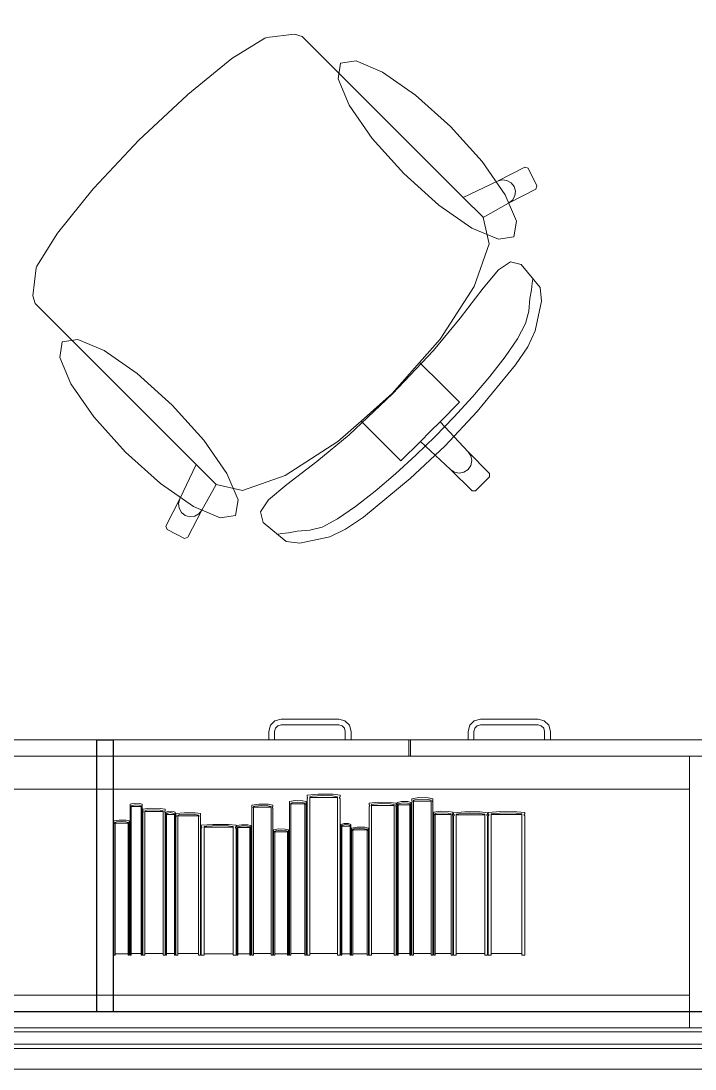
# Model space of a CAD drawing. Header units: inches. Extents: x -38 to 5698, y -33 to 92.
# Drawn here: x 202.218 to 203.037, y 18.6 to 19.872 of the extents above; entities that cross this region are included whole.
import ezdxf

# ---------------------------------------------------------------- set-up
doc = ezdxf.new("R2010")
doc.units = ezdxf.units.IN
doc.header["$MEASUREMENT"] = 0
doc.set_wipeout_variables(frame=1)
doc.linetypes.add('Wipeout_Contour', pattern=[1, 0, -1])
for name, color, linetype in [('02 _ ARQ _ ZON _ Espacio.3D', 7, 'Continuous'), ('Acabado - Muros', 7, 'Continuous'), ('Interior - Mobiliario', 7, 'Continuous')]:
    doc.layers.add(name, color=color, linetype=linetype)

msp = doc.modelspace()

# ---------------------------------------------------------------- linework, layer by layer
at = {"layer": '02 _ ARQ _ ZON _ Espacio.3D', "color": 254, "linetype": 'Continuous', "lineweight": 0, "flags": 128}
for points in [[(205.02, 18.65), (205.02, 29.6999), (193.32, 29.6999), (193.32, 25.3384), (194.57, 25.3384), (194.57, 25.1632), (193.32, 25.1632), (193.32, 18.6489)], [(205.0199, 6.5), (205.02, 18.6001), (193.32, 18.6001), (193.32, 6.5)]]:
    msp.add_lwpolyline(points, close=True, dxfattribs=at)
at = {"layer": 'Interior - Mobiliario', "color": 175, "linetype": 'Continuous', "lineweight": 13}
for p, q in [((202.4742, 19.8264), (202.5142, 19.8513)), ((202.5142, 19.8513), (202.5164, 19.8522)), ((202.5164, 19.8522), (202.5503, 19.8562)), ((202.5503, 19.8562), (202.5596, 19.8534)), ((202.5596, 19.8534), (202.5815, 19.8314)), ((202.4205, 19.7829), (202.4742, 19.8264)), ((202.5815, 19.8314), (202.607, 19.8059)), ((202.607, 19.8059), (202.7549, 19.658)), ((202.3613, 19.7273), (202.4197, 19.7822)), ((202.4197, 19.7822), (202.4205, 19.7829)), ((202.3613, 19.7273), (202.3065, 19.669)), ((202.7966, 19.6776), (202.8297, 19.6946)), ((202.8297, 19.6946), (202.8338, 19.6933)), ((202.8338, 19.6933), (202.8446, 19.6719)), ((202.7966, 19.6776), (202.8023, 19.6792)), ((202.8023, 19.6792), (202.8081, 19.6786)), ((202.3058, 19.6682), (202.2623, 19.6145)), ((202.3065, 19.669), (202.3058, 19.6682)), ((202.7549, 19.658), (202.7966, 19.6776)), ((202.8081, 19.6786), (202.8132, 19.6757)), ((202.8433, 19.6679), (202.8102, 19.6509)), ((202.8132, 19.6757), (202.8168, 19.6711)), ((202.8168, 19.6711), (202.8184, 19.6655)), ((202.8446, 19.6719), (202.8433, 19.6679)), ((202.7791, 19.6338), (202.7549, 19.658)), ((202.8148, 19.6546), (202.8102, 19.6509)), ((202.8177, 19.6597), (202.8148, 19.6546)), ((202.8184, 19.6655), (202.8177, 19.6597)), ((202.8102, 19.6509), (202.7792, 19.6336)), ((202.7791, 19.6338), (202.7792, 19.6336)), ((202.7792, 19.6336), (202.7866, 19.6016)), ((202.2623, 19.6145), (202.2373, 19.5745)), ((202.7866, 19.6016), (202.7683, 19.5497)), ((202.798, 19.5699), (202.8123, 19.5799)), ((202.8123, 19.5799), (202.8253, 19.5765)), ((202.2364, 19.5723), (202.2325, 19.5384)), ((202.2373, 19.5745), (202.2364, 19.5723)), ((202.7794, 19.5476), (202.798, 19.5699)), ((202.8253, 19.5765), (202.8485, 19.5487)), ((202.838, 19.5459), (202.8388, 19.554)), ((202.8388, 19.554), (202.8396, 19.5585)), ((202.7683, 19.5497), (202.7269, 19.4858)), ((202.7515, 19.5115), (202.7794, 19.5476)), ((202.836, 19.5352), (202.838, 19.5459)), ((202.8485, 19.5487), (202.8503, 19.5319)), ((202.2325, 19.5384), (202.2353, 19.5291)), ((202.2353, 19.5291), (202.2573, 19.5072)), ((202.8348, 19.5198), (202.836, 19.5352)), ((202.8503, 19.5319), (202.8426, 19.4958)), ((202.8309, 19.505), (202.8348, 19.5198)), ((202.2573, 19.5072), (202.2828, 19.4817)), ((202.7188, 19.4722), (202.7515, 19.5115)), ((202.821, 19.4862), (202.8309, 19.505)), ((202.8426, 19.4958), (202.8336, 19.4765)), ((202.2828, 19.4817), (202.4306, 19.3338)), ((202.7269, 19.4858), (202.7021, 19.4577)), ((202.8061, 19.4643), (202.821, 19.4862)), ((202.8336, 19.4765), (202.8187, 19.4548)), ((202.6693, 19.4194), (202.7188, 19.4722)), ((202.7875, 19.4405), (202.8061, 19.4643)), ((202.7021, 19.4577), (202.6688, 19.4199)), ((202.7021, 19.4577), (202.7295, 19.4303)), ((202.8187, 19.4548), (202.7719, 19.3981)), ((202.7664, 19.4158), (202.7875, 19.4405)), ((202.7295, 19.4303), (202.7507, 19.4092)), ((202.6693, 19.4194), (202.6165, 19.3699)), ((202.631, 19.3865), (202.6688, 19.4199)), ((202.7438, 19.3911), (202.7664, 19.4158)), ((202.7507, 19.4092), (202.727, 19.3855)), ((202.6028, 19.3618), (202.631, 19.3865)), ((202.631, 19.3865), (202.6583, 19.3592)), ((202.721, 19.3677), (202.7438, 19.3911)), ((202.7719, 19.3981), (202.7327, 19.3559)), ((202.727, 19.3855), (202.7151, 19.3736)), ((202.727, 19.3855), (202.761, 19.349)), ((202.539, 19.3204), (202.6028, 19.3618)), ((202.6165, 19.3699), (202.5772, 19.3372)), ((202.6795, 19.338), (202.7031, 19.3617)), ((202.721, 19.3677), (202.6975, 19.3449)), ((202.7031, 19.3617), (202.7151, 19.3736)), ((202.7031, 19.3617), (202.7397, 19.3277)), ((202.6583, 19.3592), (202.6795, 19.338)), ((202.6905, 19.3168), (202.7327, 19.3559)), ((202.761, 19.349), (202.7642, 19.3442)), ((202.761, 19.349), (202.7871, 19.3229)), ((202.5772, 19.3372), (202.541, 19.3093)), ((202.6975, 19.3449), (202.6729, 19.3223)), ((202.7642, 19.3442), (202.7654, 19.3384)), ((202.7654, 19.3384), (202.7642, 19.3327)), ((202.4306, 19.3338), (202.4111, 19.292)), ((202.4549, 19.3096), (202.4306, 19.3338)), ((202.7397, 19.3277), (202.7445, 19.3244)), ((202.7397, 19.3277), (202.7658, 19.3016)), ((202.7445, 19.3244), (202.7503, 19.3233)), ((202.7503, 19.3233), (202.756, 19.3245)), ((202.756, 19.3245), (202.7609, 19.3278)), ((202.7642, 19.3327), (202.7609, 19.3278)), ((202.7871, 19.3229), (202.7871, 19.3187)), ((202.487, 19.3021), (202.539, 19.3204)), ((202.6338, 19.27), (202.6905, 19.3168)), ((202.6729, 19.3223), (202.6482, 19.3012)), ((202.77, 19.3016), (202.7785, 19.3101)), ((202.7871, 19.3187), (202.7785, 19.3101)), ((202.4378, 19.2785), (202.4551, 19.3095)), ((202.4549, 19.3096), (202.4551, 19.3095)), ((202.4551, 19.3095), (202.487, 19.3021)), ((202.541, 19.3093), (202.5188, 19.2907)), ((202.6482, 19.3012), (202.6244, 19.2826)), ((202.7658, 19.3016), (202.77, 19.3016)), ((202.4111, 19.292), (202.3941, 19.2589)), ((202.4111, 19.292), (202.4094, 19.2864)), ((202.4094, 19.2864), (202.4101, 19.2806)), ((202.5188, 19.2907), (202.5087, 19.2763)), ((202.4101, 19.2806), (202.4129, 19.2755)), ((202.4129, 19.2755), (202.4175, 19.2719)), ((202.4208, 19.2454), (202.4378, 19.2785)), ((202.429, 19.271), (202.4341, 19.2739)), ((202.4341, 19.2739), (202.4378, 19.2785)), ((202.5087, 19.2763), (202.5122, 19.2634)), ((202.6244, 19.2826), (202.6025, 19.2677)), ((202.4175, 19.2719), (202.4232, 19.2703)), ((202.4232, 19.2703), (202.429, 19.271)), ((202.5122, 19.2634), (202.54, 19.2402)), ((202.6025, 19.2677), (202.5837, 19.2578)), ((202.6122, 19.2551), (202.6338, 19.27)), ((202.3941, 19.2589), (202.3954, 19.2549)), ((202.3954, 19.2549), (202.4168, 19.2441)), ((202.5347, 19.2499), (202.5302, 19.2491)), ((202.5428, 19.2507), (202.5347, 19.2499)), ((202.5535, 19.2527), (202.5428, 19.2507)), ((202.5689, 19.2539), (202.5535, 19.2527)), ((202.5837, 19.2578), (202.5689, 19.2539)), ((202.5929, 19.2461), (202.6122, 19.2551)), ((202.4168, 19.2441), (202.4208, 19.2454)), ((202.54, 19.2402), (202.5568, 19.2384)), ((202.5568, 19.2384), (202.5929, 19.2461)), ((202.5264, 19.0227), (202.521, 19.0172)), ((202.5339, 19.0247), (202.5264, 19.0227)), ((202.5299, 19.0167), (202.5339, 19.0177)), ((202.6039, 19.0247), (202.5339, 19.0247)), ((202.5339, 19.0177), (202.6039, 19.0177)), ((202.6114, 19.0227), (202.6039, 19.0247)), ((202.6039, 19.0177), (202.6079, 19.0167)), ((202.6169, 19.0172), (202.6114, 19.0227)), ((202.763, 19.0172), (202.7684, 19.0227)), ((202.7684, 19.0227), (202.7759, 19.0247)), ((202.7759, 19.0177), (202.7719, 19.0167)), ((202.7759, 19.0247), (202.8459, 19.0247)), ((202.8459, 19.0177), (202.7759, 19.0177)), ((202.8459, 19.0247), (202.8534, 19.0227)), ((202.8499, 19.0167), (202.8459, 19.0177)), ((202.8534, 19.0227), (202.8589, 19.0172)), ((202.521, 19.0172), (202.5189, 19.0097)), ((202.5189, 19.0097), (202.5189, 18.9997)), ((202.5259, 19.0097), (202.527, 19.0137)), ((202.5259, 18.9997), (202.5259, 19.0097)), ((202.527, 19.0137), (202.5299, 19.0167)), ((202.6079, 19.0167), (202.6109, 19.0137)), ((202.6109, 19.0137), (202.6119, 19.0097)), ((202.6119, 19.0097), (202.6119, 18.9997)), ((202.6189, 19.0097), (202.6169, 19.0172)), ((202.6189, 18.9997), (202.6189, 19.0097)), ((202.7609, 19.0097), (202.763, 19.0172)), ((202.7609, 18.9997), (202.7609, 19.0097)), ((202.769, 19.0137), (202.7679, 19.0097)), ((202.7679, 19.0097), (202.7679, 18.9997)), ((202.7719, 19.0167), (202.769, 19.0137)), ((202.8529, 19.0137), (202.8499, 19.0167)), ((202.8539, 19.0097), (202.8529, 19.0137)), ((202.8539, 18.9997), (202.8539, 19.0097)), ((202.8589, 19.0172), (202.8609, 19.0097)), ((202.8609, 19.0097), (202.8609, 18.9997)), ((202.5189, 18.9997), (202.5259, 18.9997)), ((202.6119, 18.9997), (202.6189, 18.9997)), ((202.6889, 18.9997), (202.6889, 18.9797)), ((203.0499, 18.9997), (202.6909, 18.9997)), ((202.6909, 18.9997), (202.6909, 18.9797)), ((202.7679, 18.9997), (202.7609, 18.9997)), ((202.8609, 18.9997), (202.8539, 18.9997)), ((203.0499, 18.9797), (201.5899, 18.9797)), ((203.0499, 18.9797), (202.6909, 18.9797)), ((203.0299, 18.9397), (203.0299, 18.9797)), ((203.0699, 18.9797), (203.0299, 18.9797)), ((202.5788, 18.9337), (202.5655, 18.9324)), ((202.5655, 18.9324), (202.5655, 18.9303)), ((202.5655, 18.9303), (202.5657, 18.9301)), ((202.5659, 18.9285), (202.5656, 18.9283)), ((202.5657, 18.9301), (202.5659, 18.9299)), ((202.5659, 18.9299), (202.5661, 18.9296)), ((202.566, 18.9288), (202.5659, 18.9285)), ((202.5661, 18.929), (202.566, 18.9288)), ((202.5661, 18.9296), (202.5661, 18.9293)), ((202.5661, 18.9293), (202.5661, 18.929)), ((202.5687, 18.9305), (202.5717, 18.931)), ((202.5687, 18.7384), (202.5687, 18.9305)), ((202.6023, 18.9295), (202.5687, 18.9295)), ((202.5717, 18.931), (202.584, 18.9319)), ((202.5967, 18.9335), (202.5788, 18.9337)), ((202.584, 18.9319), (202.5963, 18.9314)), ((202.5963, 18.9314), (202.6023, 18.9305)), ((202.6055, 18.9324), (202.5967, 18.9335)), ((202.6023, 18.9305), (202.6023, 18.7384)), ((202.6048, 18.9291), (202.6049, 18.9294)), ((202.6049, 18.9288), (202.6048, 18.9291)), ((202.6049, 18.9297), (202.6051, 18.9299)), ((202.6049, 18.9294), (202.6049, 18.9297)), ((202.6051, 18.9286), (202.6049, 18.9288)), ((202.6051, 18.9299), (202.6054, 18.9302)), ((202.6053, 18.9283), (202.6051, 18.9286)), ((202.6054, 18.9302), (202.6055, 18.9303)), ((202.6055, 18.9303), (202.6055, 18.9324)), ((202.7011, 18.9294), (202.6925, 18.9281)), ((202.7126, 18.9291), (202.7011, 18.9294)), ((202.7182, 18.9281), (202.7126, 18.9291)), ((203.0299, 18.6897), (203.0299, 18.9397)), ((202.3554, 18.9226), (202.3506, 18.9213)), ((202.3506, 18.9213), (202.3506, 18.9193)), ((202.3506, 18.9193), (202.3507, 18.9192)), ((202.3507, 18.9176), (202.3506, 18.9174)), ((202.3506, 18.9174), (202.3506, 18.9173)), ((202.3506, 18.9173), (202.3506, 18.7384)), ((202.3507, 18.9192), (202.3508, 18.9189)), ((202.3508, 18.9179), (202.3507, 18.9176)), ((202.3508, 18.9189), (202.3508, 18.9187)), ((202.3508, 18.9187), (202.3508, 18.9184)), ((202.3508, 18.9184), (202.3508, 18.9182)), ((202.3508, 18.9182), (202.3508, 18.9179)), ((202.3518, 18.9195), (202.3529, 18.92)), ((202.3518, 18.7384), (202.3518, 18.9195)), ((202.364, 18.9186), (202.3518, 18.9186)), ((202.3529, 18.92), (202.3573, 18.9208)), ((202.3619, 18.9223), (202.3554, 18.9226)), ((202.3573, 18.9208), (202.3618, 18.9203)), ((202.3618, 18.9203), (202.364, 18.9195)), ((202.3651, 18.9213), (202.3619, 18.9223)), ((202.364, 18.9195), (202.364, 18.7384)), ((202.3649, 18.9188), (202.365, 18.919)), ((202.3649, 18.9185), (202.3649, 18.9188)), ((202.3649, 18.9182), (202.3649, 18.9185)), ((202.3649, 18.918), (202.3649, 18.9182)), ((202.365, 18.9177), (202.3649, 18.918)), ((202.365, 18.919), (202.3651, 18.9192)), ((202.365, 18.9175), (202.365, 18.9177)), ((202.3651, 18.9173), (202.365, 18.9175)), ((202.3651, 18.9193), (202.3651, 18.9213)), ((202.3651, 18.9192), (202.3651, 18.9193)), ((202.3651, 18.7384), (202.3651, 18.9173)), ((202.3751, 18.9165), (202.3661, 18.9153)), ((202.3871, 18.9163), (202.3751, 18.9165)), ((202.393, 18.9153), (202.3871, 18.9163)), ((202.5067, 18.9216), (202.4982, 18.9204)), ((202.4982, 18.9204), (202.4982, 18.9184)), ((202.4982, 18.9184), (202.4983, 18.9183)), ((202.4983, 18.9165), (202.4982, 18.9164)), ((202.4982, 18.9164), (202.4982, 18.7384)), ((202.4983, 18.9183), (202.4984, 18.918)), ((202.4984, 18.9167), (202.4983, 18.9165)), ((202.4984, 18.918), (202.4985, 18.9178)), ((202.4985, 18.917), (202.4984, 18.9167)), ((202.4985, 18.9178), (202.4986, 18.9175)), ((202.4986, 18.9172), (202.4985, 18.917)), ((202.4986, 18.9175), (202.4986, 18.9172)), ((202.5002, 18.9186), (202.5022, 18.9191)), ((202.5002, 18.7384), (202.5002, 18.9186)), ((202.5218, 18.9177), (202.5002, 18.9177)), ((202.5022, 18.9191), (202.51, 18.9199)), ((202.5182, 18.9214), (202.5067, 18.9216)), ((202.51, 18.9199), (202.5179, 18.9194)), ((202.5179, 18.9194), (202.5218, 18.9186)), ((202.5238, 18.9204), (202.5182, 18.9214)), ((202.5218, 18.9186), (202.5218, 18.7384)), ((202.5234, 18.9176), (202.5235, 18.9178)), ((202.5234, 18.9173), (202.5234, 18.9176)), ((202.5234, 18.917), (202.5234, 18.9173)), ((202.5235, 18.9168), (202.5234, 18.917)), ((202.5235, 18.9178), (202.5236, 18.9181)), ((202.5237, 18.9165), (202.5235, 18.9168)), ((202.5236, 18.9181), (202.5237, 18.9183)), ((202.5237, 18.9183), (202.5238, 18.9184)), ((202.5238, 18.9164), (202.5237, 18.9165)), ((202.5238, 18.9184), (202.5238, 18.9204)), ((202.5238, 18.7384), (202.5238, 18.9164)), ((202.5508, 18.9259), (202.544, 18.9246)), ((202.544, 18.9246), (202.544, 18.9226)), ((202.544, 18.9226), (202.5441, 18.9225)), ((202.5441, 18.9207), (202.544, 18.9205)), ((202.544, 18.9205), (202.544, 18.7384)), ((202.5441, 18.9225), (202.5442, 18.9222)), ((202.5442, 18.9209), (202.5441, 18.9207)), ((202.5442, 18.9222), (202.5443, 18.922)), ((202.5443, 18.9211), (202.5442, 18.9209)), ((202.5443, 18.922), (202.5444, 18.9217)), ((202.5444, 18.9217), (202.5443, 18.9214)), ((202.5443, 18.9214), (202.5443, 18.9211)), ((202.5456, 18.9228), (202.5472, 18.9233)), ((202.5456, 18.7384), (202.5456, 18.9228)), ((202.5628, 18.9218), (202.5456, 18.9218)), ((202.5472, 18.9233), (202.5535, 18.9241)), ((202.56, 18.9257), (202.5508, 18.9259)), ((202.5535, 18.9241), (202.5598, 18.9236)), ((202.5598, 18.9236), (202.5628, 18.9228)), ((202.5645, 18.9246), (202.56, 18.9257)), ((202.5628, 18.9228), (202.5628, 18.7384)), ((202.5641, 18.9217), (202.5642, 18.922)), ((202.5641, 18.9215), (202.5641, 18.9217)), ((202.5642, 18.9212), (202.5641, 18.9215)), ((202.5642, 18.922), (202.5643, 18.9223)), ((202.5642, 18.9209), (202.5642, 18.9212)), ((202.5644, 18.9207), (202.5642, 18.9209)), ((202.5643, 18.9223), (202.5644, 18.9225)), ((202.5644, 18.9225), (202.5645, 18.9226)), ((202.5645, 18.9205), (202.5644, 18.9207)), ((202.5645, 18.9226), (202.5645, 18.9246)), ((202.5645, 18.7384), (202.5645, 18.9205)), ((202.5656, 18.9283), (202.5655, 18.9281)), ((202.5655, 18.9281), (202.5655, 18.7384)), ((202.6055, 18.9281), (202.6053, 18.9283)), ((202.6055, 18.7384), (202.6055, 18.9281)), ((202.6519, 18.924), (202.6409, 18.9227)), ((202.6409, 18.9227), (202.6409, 18.9207)), ((202.6409, 18.9207), (202.6411, 18.9206)), ((202.6411, 18.9188), (202.6409, 18.9187)), ((202.6409, 18.9187), (202.6409, 18.7384)), ((202.6411, 18.9206), (202.6413, 18.9203)), ((202.6413, 18.919), (202.6411, 18.9188)), ((202.6413, 18.9203), (202.6414, 18.9201)), ((202.6414, 18.9193), (202.6413, 18.919)), ((202.6414, 18.9201), (202.6415, 18.9198)), ((202.6415, 18.9195), (202.6414, 18.9193)), ((202.6415, 18.9198), (202.6415, 18.9195)), ((202.6436, 18.9209), (202.646, 18.9214)), ((202.6436, 18.7384), (202.6436, 18.9209)), ((202.6711, 18.92), (202.6436, 18.92)), ((202.646, 18.9214), (202.6561, 18.9222)), ((202.6665, 18.9237), (202.6519, 18.924)), ((202.6561, 18.9222), (202.6662, 18.9217)), ((202.6662, 18.9217), (202.6711, 18.9209)), ((202.6737, 18.9227), (202.6665, 18.9237)), ((202.6711, 18.9209), (202.6711, 18.7384)), ((202.6732, 18.9199), (202.6733, 18.9201)), ((202.6732, 18.9196), (202.6732, 18.9199)), ((202.6732, 18.9193), (202.6732, 18.9196)), ((202.6734, 18.9191), (202.6732, 18.9193)), ((202.6733, 18.9201), (202.6734, 18.9204)), ((202.6734, 18.9204), (202.6736, 18.9206)), ((202.6736, 18.9188), (202.6734, 18.9191)), ((202.6736, 18.9206), (202.6737, 18.9207)), ((202.6737, 18.9187), (202.6736, 18.9188)), ((202.6737, 18.9207), (202.6737, 18.9227)), ((202.6737, 18.7384), (202.6737, 18.9187)), ((202.6803, 18.9248), (202.6747, 18.9236)), ((202.6747, 18.9236), (202.6747, 18.9215)), ((202.6747, 18.9215), (202.6748, 18.9214)), ((202.6748, 18.9196), (202.6747, 18.9195)), ((202.6747, 18.9195), (202.6747, 18.7384)), ((202.6748, 18.9214), (202.6749, 18.9211)), ((202.6749, 18.9198), (202.6748, 18.9196)), ((202.6749, 18.9211), (202.675, 18.9209)), ((202.675, 18.9201), (202.6749, 18.9198)), ((202.675, 18.9209), (202.675, 18.9206)), ((202.675, 18.9206), (202.675, 18.9203)), ((202.675, 18.9203), (202.675, 18.9201)), ((202.6761, 18.9217), (202.6773, 18.9222)), ((202.6761, 18.7384), (202.6761, 18.9217)), ((202.6902, 18.9208), (202.6761, 18.9208)), ((202.6773, 18.9222), (202.6825, 18.923)), ((202.6878, 18.9246), (202.6803, 18.9248)), ((202.6825, 18.923), (202.6876, 18.9226)), ((202.6876, 18.9226), (202.6902, 18.9217)), ((202.6915, 18.9236), (202.6878, 18.9246)), ((202.6902, 18.9217), (202.6902, 18.7384)), ((202.6912, 18.9207), (202.6913, 18.9209)), ((202.6912, 18.9204), (202.6912, 18.9207)), ((202.6912, 18.9201), (202.6912, 18.9204)), ((202.6913, 18.9199), (202.6912, 18.9201)), ((202.6913, 18.9212), (202.6914, 18.9214)), ((202.6913, 18.9209), (202.6913, 18.9212)), ((202.6914, 18.9196), (202.6913, 18.9199)), ((202.6914, 18.9214), (202.6915, 18.9215)), ((202.6915, 18.9195), (202.6914, 18.9196)), ((202.6915, 18.9215), (202.6915, 18.9236)), ((202.6915, 18.7384), (202.6915, 18.9195)), ((202.6925, 18.9281), (202.6925, 18.926)), ((202.6925, 18.926), (202.6926, 18.9259)), ((202.6926, 18.924), (202.6925, 18.9239)), ((202.6925, 18.9239), (202.6925, 18.7384)), ((202.6926, 18.9259), (202.6928, 18.9256)), ((202.6928, 18.9243), (202.6926, 18.924)), ((202.6928, 18.9256), (202.6929, 18.9254)), ((202.6929, 18.9245), (202.6928, 18.9243)), ((202.6929, 18.9254), (202.6929, 18.9251)), ((202.6929, 18.9251), (202.6929, 18.9248)), ((202.6929, 18.9248), (202.6929, 18.9245)), ((202.6946, 18.9262), (202.6965, 18.9268)), ((202.6946, 18.7384), (202.6946, 18.9262)), ((202.7162, 18.9252), (202.6946, 18.9252)), ((202.6965, 18.9268), (202.7044, 18.9276)), ((202.7044, 18.9276), (202.7123, 18.9271)), ((202.7123, 18.9271), (202.7162, 18.9262)), ((202.7162, 18.9262), (202.7162, 18.7384)), ((202.7178, 18.9252), (202.7179, 18.9254)), ((202.7178, 18.9249), (202.7178, 18.9252)), ((202.7179, 18.9246), (202.7178, 18.9249)), ((202.7179, 18.9254), (202.718, 18.9257)), ((202.718, 18.9243), (202.7179, 18.9246)), ((202.718, 18.9257), (202.7181, 18.9259)), ((202.7181, 18.9241), (202.718, 18.9243)), ((202.7181, 18.9259), (202.7182, 18.926)), ((202.7182, 18.9239), (202.7181, 18.9241)), ((202.7182, 18.926), (202.7182, 18.9281)), ((202.7182, 18.7384), (202.7182, 18.9239)), ((202.3661, 18.9153), (202.3661, 18.9134)), ((202.3661, 18.9134), (202.3663, 18.9132)), ((202.3662, 18.9115), (202.3661, 18.9114)), ((202.3661, 18.9114), (202.3661, 18.7384)), ((202.3664, 18.9118), (202.3662, 18.9115)), ((202.3663, 18.9132), (202.3664, 18.913)), ((202.3664, 18.913), (202.3665, 18.9128)), ((202.3665, 18.912), (202.3664, 18.9118)), ((202.3665, 18.9128), (202.3666, 18.9125)), ((202.3666, 18.9123), (202.3665, 18.912)), ((202.3666, 18.9125), (202.3666, 18.9123)), ((202.3683, 18.9135), (202.3703, 18.9141)), ((202.3683, 18.7384), (202.3683, 18.9135)), ((202.3909, 18.9127), (202.3683, 18.9127)), ((202.3683, 18.9127), (202.3683, 18.7402)), ((202.3703, 18.9141), (202.3786, 18.9148)), ((202.3786, 18.9148), (202.3869, 18.9144)), ((202.3869, 18.9144), (202.3909, 18.9135)), ((202.3909, 18.9135), (202.3909, 18.7384)), ((202.3909, 18.7402), (202.3909, 18.9127)), ((202.3926, 18.9126), (202.3927, 18.9128)), ((202.3926, 18.9123), (202.3926, 18.9126)), ((202.3926, 18.9121), (202.3926, 18.9123)), ((202.3927, 18.9118), (202.3926, 18.9121)), ((202.3927, 18.9128), (202.3928, 18.9131)), ((202.3929, 18.9116), (202.3927, 18.9118)), ((202.3928, 18.9131), (202.3929, 18.9133)), ((202.3929, 18.9133), (202.393, 18.9134)), ((202.393, 18.9114), (202.3929, 18.9116)), ((202.393, 18.9134), (202.393, 18.9153)), ((202.393, 18.7384), (202.393, 18.9114)), ((202.3977, 18.9128), (202.394, 18.9117)), ((202.394, 18.9117), (202.394, 18.9098)), ((202.394, 18.9098), (202.3941, 18.9096)), ((202.3941, 18.908), (202.394, 18.9079)), ((202.394, 18.9079), (202.394, 18.7384)), ((202.3941, 18.9096), (202.3942, 18.9094)), ((202.3942, 18.9082), (202.3941, 18.908)), ((202.3942, 18.9094), (202.3942, 18.9092)), ((202.3942, 18.9092), (202.3942, 18.9089)), ((202.3942, 18.9089), (202.3942, 18.9087)), ((202.3942, 18.9087), (202.3942, 18.9084)), ((202.3942, 18.9084), (202.3942, 18.9082)), ((202.3949, 18.9099), (202.3958, 18.9104)), ((202.3949, 18.7384), (202.3949, 18.9099)), ((202.4043, 18.9091), (202.3949, 18.9091)), ((202.3958, 18.9104), (202.3992, 18.9112)), ((202.4027, 18.9126), (202.3977, 18.9128)), ((202.3992, 18.9112), (202.4026, 18.9107)), ((202.4026, 18.9107), (202.4043, 18.9099)), ((202.4052, 18.9117), (202.4027, 18.9126)), ((202.4043, 18.9099), (202.4043, 18.7384)), ((202.405, 18.9095), (202.4051, 18.9097)), ((202.405, 18.9092), (202.405, 18.9095)), ((202.405, 18.909), (202.405, 18.9092)), ((202.405, 18.9087), (202.405, 18.909)), ((202.405, 18.9085), (202.405, 18.9087)), ((202.405, 18.9082), (202.405, 18.9085)), ((202.4051, 18.908), (202.405, 18.9082)), ((202.4051, 18.9097), (202.4052, 18.9098)), ((202.4052, 18.9079), (202.4051, 18.908)), ((202.4052, 18.9098), (202.4052, 18.9117)), ((202.4052, 18.7384), (202.4052, 18.9079)), ((202.4161, 18.9111), (202.4062, 18.91)), ((202.4062, 18.91), (202.4062, 18.9081)), ((202.4062, 18.9081), (202.4063, 18.908)), ((202.4063, 18.9063), (202.4062, 18.9062)), ((202.4062, 18.9062), (202.4062, 18.7384)), ((202.4063, 18.908), (202.4065, 18.9078)), ((202.4065, 18.9065), (202.4063, 18.9063)), ((202.4065, 18.9078), (202.4066, 18.9075)), ((202.4066, 18.9068), (202.4065, 18.9065)), ((202.4066, 18.9075), (202.4067, 18.9073)), ((202.4067, 18.9073), (202.4066, 18.907)), ((202.4066, 18.907), (202.4066, 18.9068)), ((202.4085, 18.9083), (202.4108, 18.9088)), ((202.4085, 18.7384), (202.4085, 18.9083)), ((202.4336, 18.9074), (202.4085, 18.9074)), ((202.4108, 18.9088), (202.42, 18.9095)), ((202.4294, 18.9109), (202.4161, 18.9111)), ((202.42, 18.9095), (202.4291, 18.9091)), ((202.4291, 18.9091), (202.4336, 18.9083)), ((202.436, 18.91), (202.4294, 18.9109)), ((202.4336, 18.9083), (202.4336, 18.7384)), ((202.4355, 18.9073), (202.4356, 18.9076)), ((202.4355, 18.9071), (202.4355, 18.9073)), ((202.4355, 18.9068), (202.4355, 18.9071)), ((202.4357, 18.9066), (202.4355, 18.9068)), ((202.4356, 18.9076), (202.4357, 18.9078)), ((202.4357, 18.9078), (202.4359, 18.908)), ((202.4358, 18.9064), (202.4357, 18.9066)), ((202.436, 18.9062), (202.4358, 18.9064)), ((202.4359, 18.908), (202.436, 18.9081)), ((202.436, 18.9081), (202.436, 18.91)), ((202.436, 18.7384), (202.436, 18.9062)), ((202.7269, 18.9128), (202.7192, 18.9116)), ((202.7192, 18.9116), (202.7192, 18.9097)), ((202.7192, 18.9097), (202.7194, 18.9096)), ((202.7193, 18.9079), (202.7192, 18.9078)), ((202.7192, 18.9078), (202.7192, 18.7384)), ((202.7195, 18.9081), (202.7193, 18.9079)), ((202.7194, 18.9096), (202.7195, 18.9094)), ((202.7195, 18.9094), (202.7196, 18.9091)), ((202.7196, 18.9084), (202.7195, 18.9081)), ((202.7196, 18.9091), (202.7196, 18.9089)), ((202.7196, 18.9089), (202.7196, 18.9086)), ((202.7196, 18.9086), (202.7196, 18.9084)), ((202.7211, 18.9099), (202.7228, 18.9104)), ((202.7211, 18.7384), (202.7211, 18.9099)), ((202.7405, 18.909), (202.7211, 18.909)), ((202.7228, 18.9104), (202.7299, 18.9111)), ((202.7373, 18.9125), (202.7269, 18.9128)), ((202.7299, 18.9111), (202.737, 18.9107)), ((202.737, 18.9107), (202.7405, 18.9099)), ((202.7423, 18.9116), (202.7373, 18.9125)), ((202.7405, 18.9099), (202.7405, 18.7384)), ((202.7419, 18.9089), (202.742, 18.9092)), ((202.7419, 18.9087), (202.7419, 18.9089)), ((202.742, 18.9084), (202.7419, 18.9087)), ((202.742, 18.9092), (202.7421, 18.9094)), ((202.7421, 18.9082), (202.742, 18.9084)), ((202.7421, 18.9094), (202.7422, 18.9096)), ((202.7422, 18.9079), (202.7421, 18.9082)), ((202.7422, 18.9096), (202.7423, 18.9097)), ((202.7423, 18.9078), (202.7422, 18.9079)), ((202.7423, 18.9097), (202.7423, 18.9116)), ((202.7423, 18.7384), (202.7423, 18.9078)), ((202.7571, 18.9122), (202.7433, 18.911)), ((202.7433, 18.911), (202.7433, 18.9091)), ((202.7433, 18.9091), (202.7435, 18.909)), ((202.7435, 18.9073), (202.7433, 18.9072)), ((202.7433, 18.9072), (202.7433, 18.7384)), ((202.7435, 18.909), (202.7438, 18.9088)), ((202.7437, 18.9075), (202.7435, 18.9073)), ((202.7439, 18.9078), (202.7437, 18.9075)), ((202.7438, 18.9088), (202.7439, 18.9085)), ((202.7439, 18.9085), (202.744, 18.9083)), ((202.744, 18.908), (202.7439, 18.9078)), ((202.744, 18.9083), (202.744, 18.908)), ((202.7466, 18.9093), (202.7497, 18.9098)), ((202.7466, 18.7384), (202.7466, 18.9093)), ((202.7812, 18.9084), (202.7466, 18.9084)), ((202.7497, 18.9098), (202.7624, 18.9105)), ((202.7755, 18.912), (202.7571, 18.9122)), ((202.7624, 18.9105), (202.775, 18.9101)), ((202.775, 18.9101), (202.7812, 18.9093)), ((202.7845, 18.911), (202.7755, 18.912)), ((202.7812, 18.9093), (202.7812, 18.7384)), ((202.7838, 18.9083), (202.7839, 18.9086)), ((202.7838, 18.9081), (202.7838, 18.9083)), ((202.7839, 18.9078), (202.7838, 18.9081)), ((202.7839, 18.9086), (202.7841, 18.9088)), ((202.784, 18.9076), (202.7839, 18.9078)), ((202.7843, 18.9074), (202.784, 18.9076)), ((202.7841, 18.9088), (202.7843, 18.909)), ((202.7843, 18.909), (202.7845, 18.9091)), ((202.7845, 18.9072), (202.7843, 18.9074)), ((202.7845, 18.9091), (202.7845, 18.911)), ((202.7845, 18.7384), (202.7845, 18.9072)), ((202.8002, 18.9125), (202.7855, 18.9114)), ((202.7855, 18.9114), (202.7855, 18.9095)), ((202.7855, 18.9095), (202.7857, 18.9093)), ((202.7857, 18.9077), (202.7855, 18.9076)), ((202.7855, 18.9076), (202.7855, 18.7384)), ((202.7857, 18.9093), (202.786, 18.9091)), ((202.7859, 18.9079), (202.7857, 18.9077)), ((202.7861, 18.9081), (202.7859, 18.9079)), ((202.786, 18.9091), (202.7861, 18.9089)), ((202.7861, 18.9089), (202.7862, 18.9086)), ((202.7862, 18.9084), (202.7861, 18.9081)), ((202.7862, 18.9086), (202.7862, 18.9084)), ((202.789, 18.9096), (202.7924, 18.9101)), ((202.789, 18.7384), (202.789, 18.9096)), ((202.8261, 18.9088), (202.789, 18.9088)), ((202.7924, 18.9101), (202.8059, 18.9109)), ((202.82, 18.9123), (202.8002, 18.9125)), ((202.8059, 18.9109), (202.8195, 18.9104)), ((202.8195, 18.9104), (202.8261, 18.9096)), ((202.8297, 18.9114), (202.82, 18.9123)), ((202.8261, 18.9096), (202.8261, 18.7384)), ((202.8289, 18.9087), (202.829, 18.9089)), ((202.8289, 18.9084), (202.8289, 18.9087)), ((202.829, 18.9082), (202.8289, 18.9084)), ((202.829, 18.9089), (202.8292, 18.9092)), ((202.8292, 18.9079), (202.829, 18.9082)), ((202.8292, 18.9092), (202.8295, 18.9094)), ((202.8294, 18.9077), (202.8292, 18.9079)), ((202.8297, 18.9076), (202.8294, 18.9077)), ((202.8295, 18.9094), (202.8297, 18.9095)), ((202.8297, 18.9095), (202.8297, 18.9114)), ((202.8297, 18.7384), (202.8297, 18.9076)), ((202.3455, 18.902), (202.3372, 18.9022)), ((202.3396, 18.9006), (202.3453, 18.9002)), ((202.3453, 18.9002), (202.3481, 18.8994)), ((202.3496, 18.9011), (202.3455, 18.902)), ((202.3481, 18.8994), (202.3481, 18.7384)), ((202.3493, 18.8988), (202.3494, 18.899)), ((202.3493, 18.8986), (202.3493, 18.8988)), ((202.3493, 18.8983), (202.3493, 18.8986)), ((202.3493, 18.8981), (202.3493, 18.8983)), ((202.3494, 18.8978), (202.3493, 18.8981)), ((202.3494, 18.899), (202.3495, 18.8992)), ((202.3495, 18.8976), (202.3494, 18.8978)), ((202.3495, 18.8992), (202.3496, 18.8993)), ((202.3496, 18.8975), (202.3495, 18.8976)), ((202.3496, 18.8993), (202.3496, 18.9011)), ((202.3496, 18.7384), (202.3496, 18.8975)), ((202.4511, 18.8969), (202.437, 18.8958)), ((202.437, 18.8958), (202.437, 18.8941)), ((202.437, 18.8941), (202.4372, 18.894)), ((202.4372, 18.8925), (202.437, 18.8924)), ((202.437, 18.8924), (202.437, 18.7384)), ((202.4372, 18.894), (202.4375, 18.8938)), ((202.4374, 18.8927), (202.4372, 18.8925)), ((202.4376, 18.8929), (202.4374, 18.8927)), ((202.4375, 18.8938), (202.4376, 18.8936)), ((202.4376, 18.8936), (202.4377, 18.8933)), ((202.4377, 18.8931), (202.4376, 18.8929)), ((202.4377, 18.8933), (202.4377, 18.8931)), ((202.4404, 18.8943), (202.4436, 18.8947)), ((202.4404, 18.7384), (202.4404, 18.8943)), ((202.4758, 18.8935), (202.4404, 18.8935)), ((202.4436, 18.8947), (202.4565, 18.8954)), ((202.4699, 18.8967), (202.4511, 18.8969)), ((202.4565, 18.8954), (202.4695, 18.895)), ((202.4695, 18.895), (202.4758, 18.8943)), ((202.4792, 18.8958), (202.4699, 18.8967)), ((202.4758, 18.8943), (202.4758, 18.7384)), ((202.4785, 18.8934), (202.4786, 18.8936)), ((202.4785, 18.8932), (202.4785, 18.8934)), ((202.4786, 18.8929), (202.4785, 18.8932)), ((202.4786, 18.8936), (202.4788, 18.8938)), ((202.4787, 18.8927), (202.4786, 18.8929)), ((202.479, 18.8925), (202.4787, 18.8927)), ((202.4788, 18.8938), (202.479, 18.894)), ((202.479, 18.894), (202.4792, 18.8941)), ((202.4792, 18.8924), (202.479, 18.8925)), ((202.4792, 18.8941), (202.4792, 18.8958)), ((202.4792, 18.7384), (202.4792, 18.8924)), ((202.4858, 18.8965), (202.4802, 18.8954)), ((202.4802, 18.8954), (202.4802, 18.8937)), ((202.4802, 18.8937), (202.4803, 18.8936)), ((202.4804, 18.8923), (202.4802, 18.8921)), ((202.4802, 18.8921), (202.4802, 18.892)), ((202.4802, 18.892), (202.4802, 18.7384)), ((202.4803, 18.8936), (202.4804, 18.8934)), ((202.4804, 18.8934), (202.4804, 18.8932)), ((202.4804, 18.8932), (202.4805, 18.893)), ((202.4805, 18.8927), (202.4804, 18.8925)), ((202.4804, 18.8925), (202.4804, 18.8923)), ((202.4805, 18.893), (202.4805, 18.8927)), ((202.4815, 18.8939), (202.4828, 18.8943)), ((202.4815, 18.7384), (202.4815, 18.8939)), ((202.4958, 18.8931), (202.4815, 18.8931)), ((202.4828, 18.8943), (202.488, 18.895)), ((202.4934, 18.8963), (202.4858, 18.8965)), ((202.488, 18.895), (202.4933, 18.8946)), ((202.4933, 18.8946), (202.4958, 18.8939)), ((202.4972, 18.8954), (202.4934, 18.8963)), ((202.4958, 18.8939), (202.4958, 18.7384)), ((202.4969, 18.8932), (202.497, 18.8935)), ((202.4969, 18.893), (202.4969, 18.8932)), ((202.4969, 18.8928), (202.4969, 18.893)), ((202.4969, 18.8926), (202.4969, 18.8928)), ((202.497, 18.8923), (202.4969, 18.8926)), ((202.497, 18.8935), (202.4971, 18.8937)), ((202.4971, 18.8921), (202.497, 18.8923)), ((202.4971, 18.8937), (202.4972, 18.8937)), ((202.4972, 18.892), (202.4971, 18.8921)), ((202.4972, 18.8937), (202.4972, 18.8954)), ((202.4972, 18.7384), (202.4972, 18.892)), ((202.5309, 18.8914), (202.5248, 18.8903)), ((202.5248, 18.8903), (202.5248, 18.8887)), ((202.539, 18.8912), (202.5309, 18.8914)), ((202.543, 18.8903), (202.539, 18.8912)), ((202.543, 18.8887), (202.543, 18.8903)), ((202.6105, 18.8981), (202.6065, 18.897)), ((202.6065, 18.897), (202.6065, 18.8953)), ((202.6065, 18.8953), (202.6066, 18.8952)), ((202.6066, 18.8936), (202.6065, 18.8935)), ((202.6065, 18.8935), (202.6065, 18.7384)), ((202.6066, 18.8952), (202.6066, 18.895)), ((202.6066, 18.895), (202.6067, 18.8947)), ((202.6067, 18.894), (202.6066, 18.8938)), ((202.6066, 18.8938), (202.6066, 18.8936)), ((202.6067, 18.8947), (202.6067, 18.8945)), ((202.6067, 18.8945), (202.6067, 18.8943)), ((202.6067, 18.8943), (202.6067, 18.894)), ((202.6075, 18.8954), (202.6084, 18.8959)), ((202.6075, 18.7384), (202.6075, 18.8954)), ((202.6176, 18.8946), (202.6075, 18.8946)), ((202.6084, 18.8959), (202.6121, 18.8966)), ((202.6159, 18.8979), (202.6105, 18.8981)), ((202.6121, 18.8966), (202.6158, 18.8962)), ((202.6158, 18.8962), (202.6176, 18.8954)), ((202.6186, 18.897), (202.6159, 18.8979)), ((202.6176, 18.8954), (202.6176, 18.7384)), ((202.6184, 18.895), (202.6185, 18.8952)), ((202.6184, 18.8948), (202.6184, 18.895)), ((202.6184, 18.8946), (202.6184, 18.8948)), ((202.6184, 18.8943), (202.6184, 18.8946)), ((202.6184, 18.8941), (202.6184, 18.8943)), ((202.6184, 18.8939), (202.6184, 18.8941)), ((202.6185, 18.8937), (202.6184, 18.8939)), ((202.6185, 18.8952), (202.6186, 18.8953)), ((202.6186, 18.8935), (202.6185, 18.8937)), ((202.6186, 18.8953), (202.6186, 18.897)), ((202.6186, 18.7384), (202.6186, 18.8935)), ((202.6263, 18.8935), (202.6196, 18.8925)), ((202.6196, 18.8925), (202.6196, 18.8908)), ((202.6196, 18.8908), (202.6197, 18.8907)), ((202.6197, 18.8907), (202.6198, 18.8905)), ((202.6198, 18.8905), (202.6199, 18.8903)), ((202.6199, 18.8903), (202.6199, 18.8901)), ((202.6212, 18.891), (202.6227, 18.8914)), ((202.6212, 18.7384), (202.6212, 18.891)), ((202.6227, 18.8914), (202.629, 18.8921)), ((202.6355, 18.8934), (202.6263, 18.8935)), ((202.629, 18.8921), (202.6352, 18.8917)), ((202.6352, 18.8917), (202.6383, 18.891)), ((202.6399, 18.8925), (202.6355, 18.8934)), ((202.6383, 18.891), (202.6383, 18.7384)), ((202.6396, 18.8903), (202.6397, 18.8906)), ((202.6396, 18.8901), (202.6396, 18.8903)), ((202.6397, 18.8906), (202.6399, 18.8907)), ((202.6399, 18.8908), (202.6399, 18.8925)), ((202.6399, 18.8907), (202.6399, 18.8908)), ((202.5248, 18.8887), (202.5249, 18.8886)), ((202.5249, 18.8871), (202.5248, 18.887)), ((202.5248, 18.887), (202.5248, 18.7384)), ((202.5249, 18.8886), (202.525, 18.8884)), ((202.525, 18.8873), (202.5249, 18.8871)), ((202.525, 18.8884), (202.5251, 18.8882)), ((202.5251, 18.8875), (202.525, 18.8873)), ((202.5251, 18.8882), (202.5251, 18.8879)), ((202.5251, 18.8879), (202.5251, 18.8877)), ((202.5251, 18.8877), (202.5251, 18.8875)), ((202.5263, 18.8888), (202.5277, 18.8893)), ((202.5263, 18.7384), (202.5263, 18.8888)), ((202.5416, 18.8881), (202.5263, 18.8881)), ((202.5277, 18.8893), (202.5332, 18.8899)), ((202.5332, 18.8899), (202.5388, 18.8895)), ((202.5388, 18.8895), (202.5416, 18.8888)), ((202.5416, 18.8888), (202.5416, 18.7384)), ((202.5427, 18.888), (202.5428, 18.8882)), ((202.5427, 18.8878), (202.5427, 18.888)), ((202.5427, 18.8875), (202.5427, 18.8878)), ((202.5428, 18.8873), (202.5427, 18.8875)), ((202.5428, 18.8884), (202.5429, 18.8886)), ((202.5428, 18.8882), (202.5428, 18.8884)), ((202.5429, 18.8871), (202.5428, 18.8873)), ((202.5429, 18.8886), (202.543, 18.8887)), ((202.543, 18.887), (202.5429, 18.8871)), ((202.543, 18.7384), (202.543, 18.887)), ((202.6198, 18.8894), (202.6196, 18.8892)), ((202.6196, 18.8892), (202.6196, 18.8891)), ((202.6196, 18.8891), (202.6196, 18.7384)), ((202.6199, 18.8898), (202.6198, 18.8896)), ((202.6198, 18.8896), (202.6198, 18.8894)), ((202.6199, 18.8901), (202.6199, 18.8898)), ((202.6383, 18.8902), (202.6212, 18.8902)), ((202.6396, 18.8899), (202.6396, 18.8901)), ((202.6396, 18.8897), (202.6396, 18.8899)), ((202.6397, 18.8895), (202.6396, 18.8897)), ((202.6398, 18.8893), (202.6397, 18.8895)), ((202.6399, 18.8891), (202.6398, 18.8893)), ((202.6399, 18.7384), (202.6399, 18.8891)), ((202.3481, 18.7384), (202.3496, 18.7384)), ((202.3506, 18.7384), (202.3518, 18.7384)), ((202.3518, 18.7402), (202.364, 18.7402)), ((202.364, 18.7384), (202.3651, 18.7384)), ((202.3661, 18.7384), (202.3683, 18.7384)), ((202.3683, 18.7402), (202.3909, 18.7402)), ((202.3909, 18.7384), (202.393, 18.7384)), ((202.394, 18.7384), (202.3949, 18.7384)), ((202.3949, 18.7401), (202.4043, 18.7401)), ((202.4043, 18.7384), (202.4052, 18.7384)), ((202.4062, 18.7384), (202.4085, 18.7384)), ((202.4085, 18.7401), (202.4336, 18.7401)), ((202.4336, 18.7384), (202.436, 18.7384)), ((202.437, 18.7384), (202.4404, 18.7384)), ((202.4404, 18.74), (202.4758, 18.74)), ((202.4758, 18.7384), (202.4792, 18.7384)), ((202.4802, 18.7384), (202.4815, 18.7384)), ((202.4815, 18.74), (202.4958, 18.74)), ((202.4958, 18.7384), (202.4972, 18.7384)), ((202.4982, 18.7384), (202.5002, 18.7384)), ((202.5002, 18.7402), (202.5218, 18.7402)), ((202.5218, 18.7384), (202.5238, 18.7384)), ((202.5248, 18.7384), (202.5263, 18.7384)), ((202.5263, 18.7399), (202.5416, 18.7399)), ((202.5416, 18.7384), (202.543, 18.7384)), ((202.544, 18.7384), (202.5456, 18.7384)), ((202.5456, 18.7403), (202.5628, 18.7403)), ((202.5628, 18.7384), (202.5645, 18.7384)), ((202.5655, 18.7384), (202.5687, 18.7384)), ((202.5687, 18.7403), (202.6023, 18.7403)), ((202.6023, 18.7384), (202.6055, 18.7384)), ((202.6065, 18.7384), (202.6075, 18.7384)), ((202.6075, 18.74), (202.6176, 18.74)), ((202.6176, 18.7384), (202.6186, 18.7384)), ((202.6196, 18.7384), (202.6212, 18.7384)), ((202.6212, 18.7399), (202.6383, 18.7399)), ((202.6383, 18.7384), (202.6399, 18.7384)), ((202.6409, 18.7384), (202.6436, 18.7384)), ((202.6436, 18.7402), (202.6711, 18.7402)), ((202.6711, 18.7384), (202.6737, 18.7384)), ((202.6747, 18.7384), (202.6761, 18.7384)), ((202.6761, 18.7402), (202.6902, 18.7402)), ((202.6902, 18.7384), (202.6915, 18.7384)), ((202.6925, 18.7384), (202.6946, 18.7384)), ((202.6946, 18.7403), (202.7162, 18.7403)), ((202.7162, 18.7384), (202.7182, 18.7384)), ((202.7192, 18.7384), (202.7211, 18.7384)), ((202.7211, 18.7401), (202.7405, 18.7401)), ((202.7405, 18.7384), (202.7423, 18.7384)), ((202.7433, 18.7384), (202.7466, 18.7384)), ((202.7466, 18.7401), (202.7812, 18.7401)), ((202.7812, 18.7384), (202.7845, 18.7384)), ((202.7855, 18.7384), (202.789, 18.7384)), ((202.789, 18.7401), (202.8261, 18.7401)), ((202.8261, 18.7384), (202.8297, 18.7384)), ((201.5899, 18.6697), (203.0499, 18.6697))]:
    msp.add_line(p, q, dxfattribs=at)
at = {"layer": 'Interior - Mobiliario', "color": 175, "linetype": 'Continuous', "lineweight": 13, "flags": 128}
for points in [[(202.7398, 19.7438), (202.7779, 19.7013), (202.806, 19.661), (202.8196, 19.6289), (202.8167, 19.61), (202.7978, 19.6071), (202.7657, 19.6207), (202.7254, 19.6487), (202.6829, 19.6869), (202.6447, 19.7294), (202.6167, 19.7697), (202.6031, 19.8018), (202.606, 19.8207), (202.6249, 19.8236), (202.657, 19.81), (202.6973, 19.782)], [(202.3449, 19.3489), (202.3873, 19.3107), (202.4277, 19.2827), (202.4598, 19.2691), (202.4787, 19.272), (202.4816, 19.2909), (202.468, 19.323), (202.4399, 19.3633), (202.4018, 19.4058), (202.3593, 19.444), (202.3189, 19.472), (202.2869, 19.4856), (202.268, 19.4827), (202.2651, 19.4638), (202.2787, 19.4317), (202.3067, 19.3914)]]:
    msp.add_lwpolyline(points, close=True, dxfattribs=at)

# ---------------------------------------------------------------- next in the draw order: wipeouts: each hides what was drawn before it
at = {"color": 254, "linetype": 'Wipeout_Contour', "lineweight": 0, "ltscale": 6502.188703}
msp.add_wipeout([(202.3299, 18.9997), (202.3099, 18.9997), (202.3099, 18.6697), (202.3299, 18.6697)], dxfattribs=at).dxf.layer = 'Interior - Mobiliario'

# ---------------------------------------------------------------- next in the draw order: linework, layer by layer
at = {"layer": 'Interior - Mobiliario', "color": 175, "linetype": 'Continuous', "lineweight": 13}
for p, q in [((201.5699, 18.9997), (203.0699, 18.9997)), ((203.0499, 18.9997), (201.5899, 18.9997)), ((203.0499, 18.9997), (201.5899, 18.9997)), ((202.3099, 18.9997), (201.9509, 18.9997)), ((202.3299, 18.9997), (202.3099, 18.9997)), ((202.3099, 18.9997), (202.3099, 18.6697)), ((202.3299, 18.9997), (202.3099, 18.9997)), ((202.3099, 18.9997), (202.3099, 18.9797)), ((202.3299, 18.6697), (202.3299, 18.9997)), ((202.3299, 18.9997), (202.6889, 18.9997)), ((202.3299, 18.9997), (202.3299, 18.9797)), ((203.0499, 18.9797), (201.5899, 18.9797)), ((203.0499, 18.9797), (201.5899, 18.9797)), ((203.0299, 18.9797), (201.6099, 18.9797)), ((202.3099, 18.9797), (201.9509, 18.9797)), ((202.3299, 18.9797), (202.6889, 18.9797)), ((201.6099, 18.9397), (203.0299, 18.9397)), ((202.3372, 18.9022), (202.3309, 18.9011)), ((202.3309, 18.9011), (202.3309, 18.8993)), ((202.3309, 18.8993), (202.331, 18.8992)), ((202.331, 18.8976), (202.3309, 18.8975)), ((202.3309, 18.8975), (202.3309, 18.7384)), ((202.331, 18.8992), (202.3312, 18.899)), ((202.3311, 18.8978), (202.331, 18.8976)), ((202.3312, 18.898), (202.3311, 18.8978)), ((202.3312, 18.899), (202.3312, 18.8987)), ((202.3312, 18.8987), (202.3313, 18.8985)), ((202.3313, 18.8983), (202.3312, 18.898)), ((202.3313, 18.8985), (202.3313, 18.8983)), ((202.3324, 18.8994), (202.3339, 18.8999)), ((202.3324, 18.7384), (202.3324, 18.8994)), ((202.3481, 18.8986), (202.3324, 18.8986)), ((202.3339, 18.8999), (202.3396, 18.9006)), ((202.3309, 18.7384), (202.3324, 18.7384)), ((202.3324, 18.74), (202.3481, 18.74)), ((203.0299, 18.6897), (201.6099, 18.6897)), ((202.3099, 18.6697), (202.3299, 18.6697))]:
    msp.add_line(p, q, dxfattribs=at)
at = {"layer": 'Interior - Mobiliario', "color": 175, "linetype": 'Continuous', "lineweight": 30}
for p, q in [((202.3099, 18.9997), (202.3099, 18.6697)), ((202.3099, 18.9997), (202.3299, 18.9997)), ((202.3299, 18.9997), (202.3299, 18.6697)), ((202.3099, 18.6697), (202.3299, 18.6697))]:
    msp.add_line(p, q, dxfattribs=at)

# ---------------------------------------------------------------- next in the draw order: wipeouts: each hides what was drawn before it
at = {"color": 254, "linetype": 'Wipeout_Contour', "lineweight": 0, "ltscale": 6502.180588}
msp.add_wipeout([(203.0499, 18.6697), (201.5899, 18.6697), (201.5899, 18.6497), (203.0499, 18.6497)], dxfattribs=at).dxf.layer = 'Interior - Mobiliario'

# ---------------------------------------------------------------- next in the draw order: linework, layer by layer
at = {"layer": 'Interior - Mobiliario', "color": 175, "linetype": 'Continuous', "lineweight": 13}
for p, q in [((202.3099, 18.9997), (202.3099, 18.6697)), ((202.3299, 18.6697), (202.3299, 18.9997)), ((203.0299, 18.6497), (203.0299, 18.6897)), ((203.0499, 18.6697), (201.5899, 18.6697)), ((201.5899, 18.6697), (203.0499, 18.6697)), ((201.5899, 18.6697), (203.0499, 18.6697)), ((201.5899, 18.6697), (203.0499, 18.6697)), ((202.3099, 18.6697), (202.3299, 18.6697)), ((203.0699, 18.6497), (201.5699, 18.6497)), ((201.5899, 18.6497), (203.0499, 18.6497)), ((201.5899, 18.6497), (203.0499, 18.6497)), ((201.6099, 18.6497), (203.0299, 18.6497)), ((203.0299, 18.6497), (203.0699, 18.6497))]:
    msp.add_line(p, q, dxfattribs=at)
at = {"layer": 'Interior - Mobiliario', "color": 175, "linetype": 'Continuous', "lineweight": 30}
for p, q in [((201.5899, 18.6697), (203.0499, 18.6697)), ((201.5899, 18.6497), (203.0499, 18.6497))]:
    msp.add_line(p, q, dxfattribs=at)

# ---------------------------------------------------------------- next in the draw order: wipeouts: each hides what was drawn before it
at = {"color": 254, "linetype": 'Wipeout_Contour', "lineweight": 0, "ltscale": 9756.646602}
msp.add_wipeout([(201.6199, 18.65), (201.6199, 18.6), (203.7699, 18.6), (203.7699, 18.617), (203.7534, 18.617), (203.7534, 18.65)], dxfattribs=at).dxf.layer = 'Acabado - Muros'

# ---------------------------------------------------------------- next in the draw order: linework, layer by layer
at = {"layer": 'Acabado - Muros', "color": 251, "linetype": 'Continuous', "lineweight": 13, "flags": 128}
for points in [[(203.7534, 18.65), (201.6199, 18.65)], [(204.97, 18.6), (203.7699, 18.6), (201.6199, 18.6)]]:
    msp.add_lwpolyline(points, dxfattribs=at)

# ---------------------------------------------------------------- next in the draw order: wipeouts: each hides what was drawn before it
at = {"color": 254, "linetype": 'Wipeout_Contour', "lineweight": 0, "ltscale": 6503.646325}
msp.add_wipeout([(201.6199, 18.645), (201.6199, 18.625), (203.7534, 18.625), (203.7534, 18.645)], dxfattribs=at).dxf.layer = 'Acabado - Muros'

# ---------------------------------------------------------------- next in the draw order: hatches: boundary and pattern name
at = {"layer": 'Acabado - Muros', "linetype": 'Continuous', "lineweight": 0}
h = msp.add_hatch(dxfattribs=at)
h.set_pattern_fill('CONTRACHAPADO_0002', color=254, style=0, pattern_type=2)
h.set_pattern_definition([(0, (185.000023, 3e-09), (0, 0.03), [])])
h.paths.add_polyline_path([(201.6199, 18.645), (201.6199, 18.625), (203.7534, 18.625), (203.7534, 18.645)])

# ---------------------------------------------------------------- next in the draw order: linework, layer by layer
at = {"layer": 'Acabado - Muros', "color": 7, "linetype": 'Continuous', "lineweight": 13, "flags": 128}
msp.add_lwpolyline([(201.6199, 18.645), (201.6199, 18.625), (203.7534, 18.625), (203.7534, 18.645)], close=True, dxfattribs=at)

doc.saveas('drawing.dxf')
